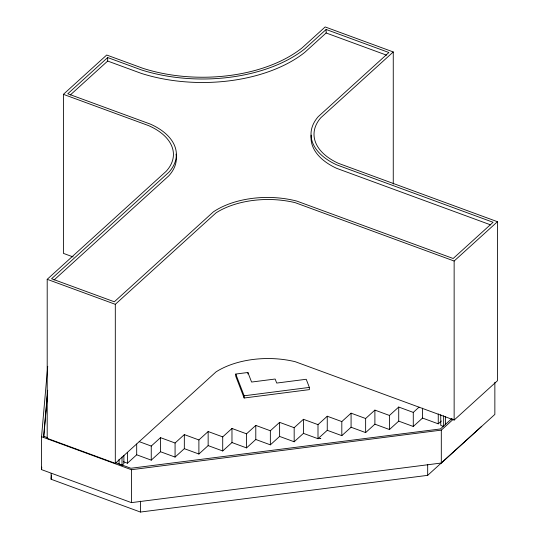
<?xml version="1.0" encoding="UTF-8"?>
<svg xmlns="http://www.w3.org/2000/svg" width="539" height="539" viewBox="0 0 539 539"><rect width="100%" height="100%" fill="white"/><g stroke="black" fill="none" stroke-linecap="round" stroke-linejoin="round"><path stroke-width="0.81" d="M494.856 382.319L494.856 414.41L441.306 463.028L131.435 502.624L41.55 469.624L41.55 436.711L47.722 366.291M47.695 390.216L43.666 436.246L47.594 437.688M43.74 437.082L47.331 396.077M41.55 469.624L41.773 467.111M481.731 426.275L427.683 475.344L140.43 512.05L51.117 479.259L51.488 475.081M73.196 256.968L63.4 253.37L63.4 94.338L106.702 55.025L142.976 68.338A122.831 70.912 0 0 0 302.096 47.89L325.165 26.95L393.261 51.953L393.261 184.055M107.679 57.545L67.773 93.779L150.273 124.071A66.391 38.33 0 0 1 168.855 172.271L51.576 278.757L114.329 301.793L213.397 211.854A71.081 41.038 0 0 1 296.888 201.121L453.171 258.498L493.077 222.27L336.794 164.894A67.638 39.051 0 0 1 318.205 116.687L388.889 52.512L326.135 29.477L304.771 48.874A126.382 72.967 0 0 1 141.279 69.881L107.679 57.545L107.679 61.048L70.265 95.012M393.261 51.953L320.88 117.67A63.912 36.901 0 0 0 338.492 163.351L497.45 221.704L497.45 380.736L454.141 420.056L295.183 361.696A70.077 40.459 0 0 0 216.065 371.863L115.306 463.351L47.203 438.348L47.203 279.317L166.187 171.287A62.531 36.1 0 0 0 148.575 125.614L63.4 94.338M54.055 280.004L168.855 175.775A66.391 38.33 0 0 0 176.044 154.12M326.135 29.477L326.135 32.973L304.771 52.371A126.382 72.967 0 0 1 141.279 73.385L107.679 61.048M115.306 463.351L115.306 304.319L216.065 212.831A70.077 40.459 0 0 1 295.183 202.664L454.141 261.024L497.45 221.704M123.512 461.761L127.433 463.203L136.69 454.795L136.69 444.055M136.69 454.795L151.25 460.144L151.25 446.063L160.507 437.655L175.074 443.004L184.331 434.596L198.891 439.945L208.148 431.537L222.715 436.88L231.972 428.471L246.532 433.821L255.789 425.412L270.356 430.762L279.613 422.354L294.173 427.696L303.43 419.295L317.997 424.638L327.254 416.229L341.814 421.579L351.078 413.17L365.637 418.513L374.895 410.112L389.454 415.454L398.719 407.046L413.278 412.396L419.032 407.167M151.25 460.144L160.507 451.736L160.507 437.655M160.507 451.736L175.074 457.079L184.331 448.67L184.331 434.596M184.331 448.67L198.891 454.02L208.148 445.612L208.148 431.537M208.148 445.612L222.715 450.961L231.972 442.553L231.972 428.471M231.972 442.553L246.532 447.896L255.789 439.494L255.789 425.412M255.789 439.494L270.356 444.837L279.613 436.428L279.613 422.354M279.613 436.428L294.173 441.778L303.43 433.369L303.43 419.295M327.254 416.229L327.254 430.311L317.997 438.712L303.43 433.369M327.254 430.311L341.814 435.653L351.078 427.245L351.078 413.17M351.078 427.245L365.637 432.595L374.895 424.186L374.895 410.112M374.895 424.186L389.454 429.529L398.719 421.127L398.719 407.046M398.719 421.127L413.278 426.47L422.536 418.062L422.536 408.151M422.536 418.062L438.261 423.836L441.367 421.02M452.14 418.298L440.403 428.956L130.883 468.263L115.952 462.785M41.55 436.711L131.435 469.712L441.306 430.122L453.137 419.376M235.759 374.053L247.906 372.489L251.585 382.05L275.146 379.025L276.709 383.067L306.226 379.274L309.366 387.413L309.366 389.623L244.14 398.004L235.759 376.256L235.759 374.053L244.14 395.794L244.14 398.004M244.14 395.794L309.366 387.413M326.135 32.973L386.537 55.153M490.706 224.898L336.794 168.39A67.638 39.051 0 0 1 311.158 135.134M47.203 279.317L115.306 304.319M320.368 438.409L320.82 438.348L317.997 438.712L317.997 424.638M139.21 441.643L151.25 446.063M121.282 465.022L119.085 464.214L119.085 459.248M454.141 261.024L454.141 420.056M445.504 416.506L445.504 424.786M443.658 415.704L443.658 426.464L440.747 425.399L440.747 414.632M441.306 430.122L441.306 463.028M438.261 413.925L438.261 423.836M427.683 464.443L427.683 475.344M413.278 412.396L413.278 426.47M389.454 415.454L389.454 429.529M365.637 418.513L365.637 432.595M341.814 421.579L341.814 435.653M294.173 427.696L294.173 441.778M270.356 430.762L270.356 444.837M247.906 372.489L247.906 373.965M246.532 433.821L246.532 447.896M222.715 436.88L222.715 450.961M198.891 439.945L198.891 454.02M175.074 443.004L175.074 457.079M140.43 501.142L140.43 512.05M131.435 469.712L131.435 502.624M127.433 452.464L127.433 463.203M123.882 455.32L123.882 463.601L122.016 465.292L122.016 457.011M51.117 473.39L51.117 479.259"/></g></svg>
